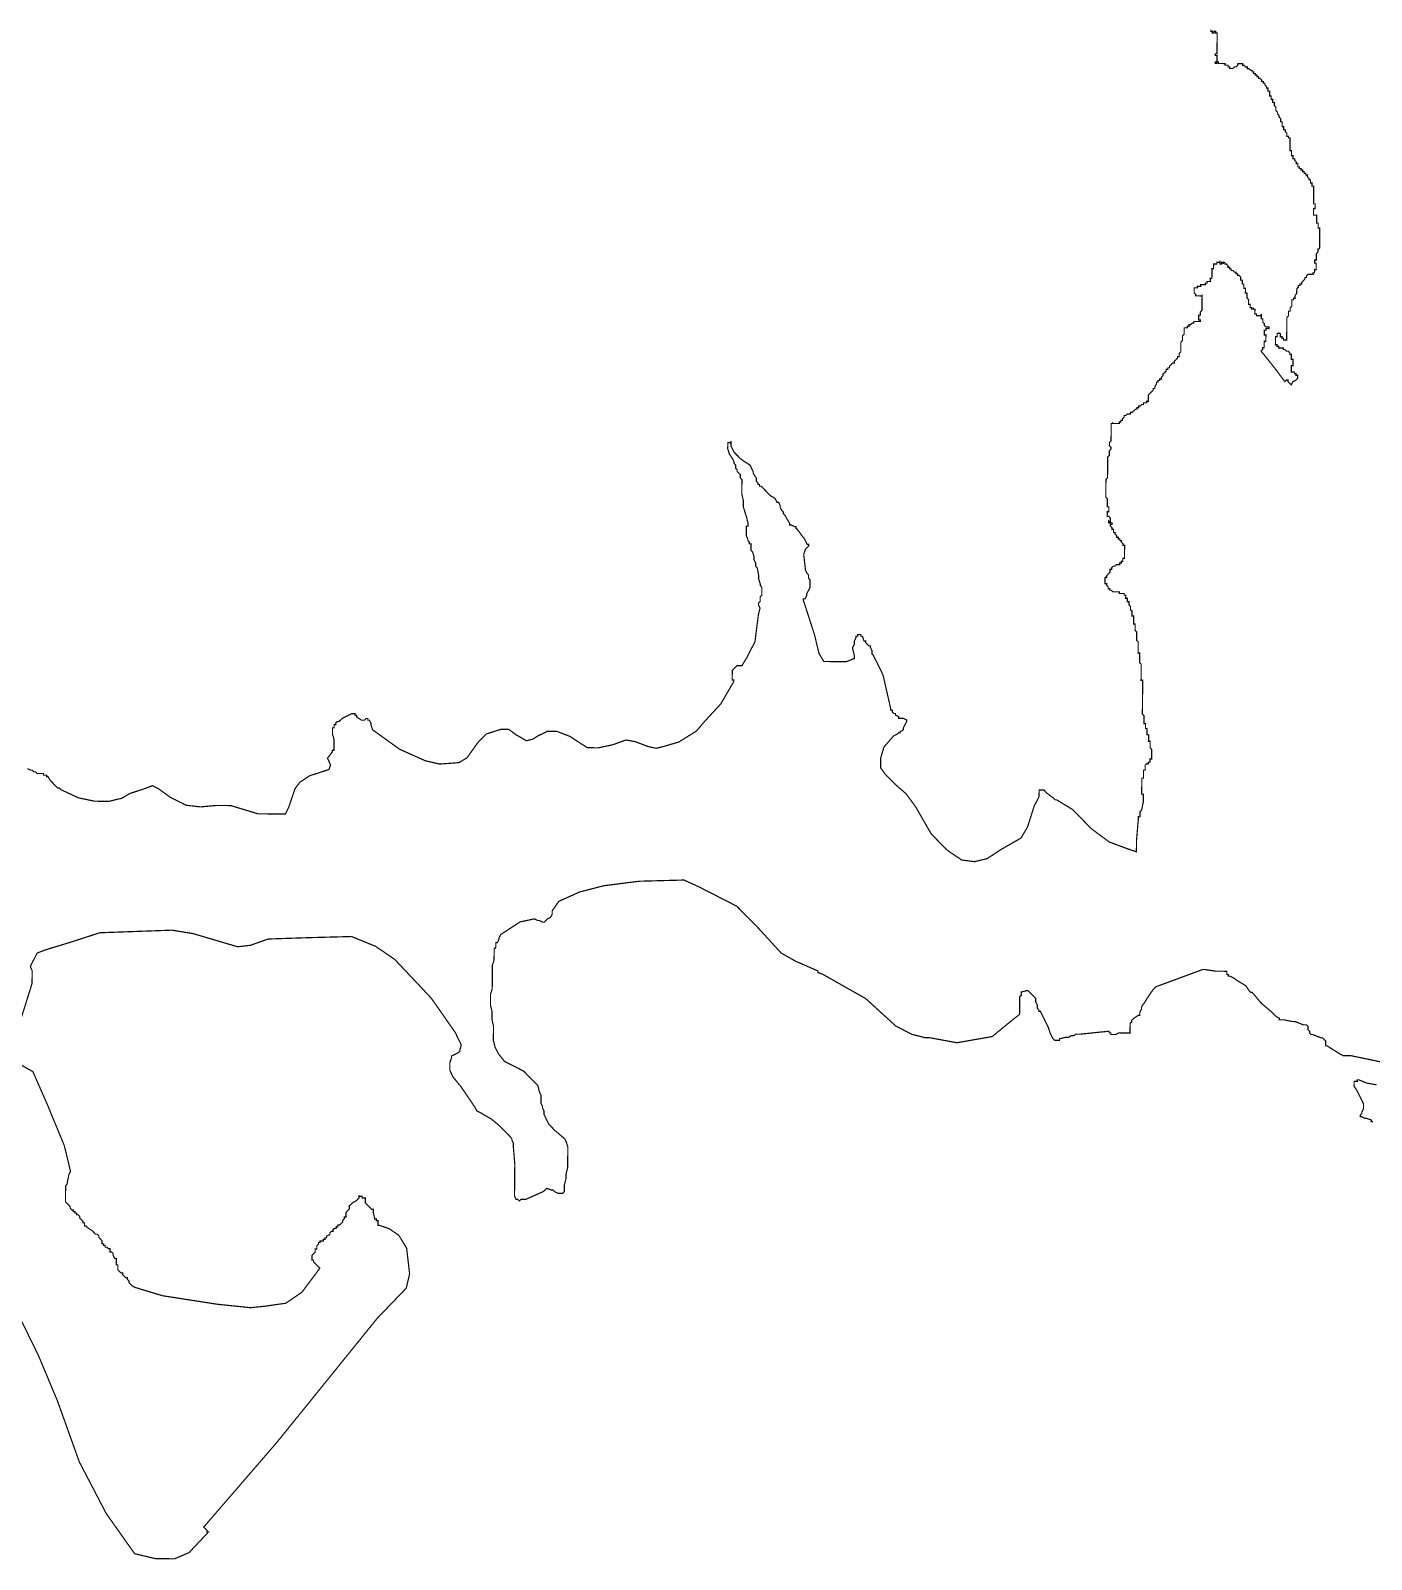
# Model space of a CAD drawing. Header units: metres. Extents: x 257673 to 289848, y 2129691 to 2228029.
# Drawn here: x 280474 to 283811, y 2132397 to 2136202 of the extents above; entities that cross this region are included whole.
import ezdxf

# ---------------------------------------------------------------- set-up
doc = ezdxf.new("R2010")
doc.units = ezdxf.units.M
doc.header["$MEASUREMENT"] = 0
doc.layers.add('HAZARDS LINE', color=1, linetype='Continuous')

msp = doc.modelspace()

# ---------------------------------------------------------------- linework, layer by layer
at = {"layer": 'HAZARDS LINE', "lineweight": 0, "const_width": 2.99}
msp.add_lwpolyline([(283411.3, 2136204.3), (283411.3, 2136200.3), (283415.3, 2136200.2), (283415.3, 2136196.3), (283419.2, 2136196.2), (283419.3, 2136200.2), (283423.3, 2136200.2), (283423.2, 2136196.2), (283427.2, 2136196.1), (283427.2, 2136192.2), (283427.2, 2136188.2), (283427.1, 2136184.2), (283427.1, 2136180.2), (283427.1, 2136176.2), (283427, 2136172.2), (283427, 2136168.2), (283427, 2136164.2), (283426.9, 2136160.2), (283426.9, 2136156.2), (283426.9, 2136152.2), (283426.8, 2136148.3), (283426.8, 2136144.3), (283422.8, 2136144.3), (283422.8, 2136140.3), (283426.7, 2136140.3), (283426.7, 2136136.3), (283426.7, 2136132.3), (283426.6, 2136128.3), (283426.6, 2136124.3), (283422.6, 2136124.3), (283422.6, 2136120.4), (283426.6, 2136120.3), (283426.6, 2136124.3), (283430.6, 2136124.3), (283430.6, 2136120.3), (283434.6, 2136120.3), (283438.5, 2136120.2), (283442.5, 2136120.2), (283446.5, 2136120.1), (283446.5, 2136116.2), (283450.5, 2136116.1), (283454.5, 2136116.1), (283454.4, 2136112.1), (283458.4, 2136112.1), (283458.4, 2136108.1), (283462.4, 2136108), (283466.4, 2136108), (283470.4, 2136112), (283474.4, 2136111.9), (283478.4, 2136115.9), (283478.5, 2136119.9), (283482.4, 2136119.8), (283486.4, 2136119.8), (283490.4, 2136119.8), (283490.4, 2136115.8), (283494.4, 2136115.7), (283498.3, 2136111.7), (283502.3, 2136111.7), (283502.3, 2136107.7), (283506.3, 2136107.7), (283510.2, 2136103.6), (283514.2, 2136103.6), (283514.2, 2136099.6), (283518.2, 2136099.6), (283518.2, 2136095.6), (283522.1, 2136095.6), (283522.1, 2136091.6), (283526.1, 2136091.5), (283526.1, 2136087.5), (283530.1, 2136087.5), (283530, 2136083.5), (283534, 2136083.5), (283538, 2136079.5), (283537.9, 2136075.5), (283541.9, 2136075.4), (283541.9, 2136071.4), (283545.9, 2136071.4), (283545.8, 2136067.4), (283549.8, 2136063.4), (283549.8, 2136059.4), (283553.8, 2136059.4), (283553.7, 2136055.4), (283553.7, 2136051.4), (283557.7, 2136051.3), (283557.6, 2136047.4), (283557.6, 2136043.4), (283557.6, 2136039.4), (283561.6, 2136039.3), (283561.5, 2136035.3), (283561.5, 2136031.4), (283565.5, 2136031.3), (283565.5, 2136027.3), (283565.4, 2136023.3), (283569.4, 2136023.3), (283569.4, 2136019.3), (283569.3, 2136015.3), (283573.3, 2136011.3), (283573.3, 2136007.3), (283573.2, 2136003.3), (283577.2, 2135999.3), (283577.2, 2135995.3), (283581.1, 2135991.3), (283581.1, 2135987.3), (283585, 2135983.3), (283585, 2135979.3), (283585, 2135975.3), (283589, 2135975.2), (283588.9, 2135971.3), (283588.9, 2135967.3), (283588.9, 2135963.3), (283592.8, 2135963.2), (283592.8, 2135959.2), (283592.8, 2135955.3), (283596.8, 2135955.2), (283596.7, 2135951.2), (283600.7, 2135947.2), (283600.7, 2135943.2), (283600.6, 2135939.2), (283604.6, 2135939.2), (283604.6, 2135935.2), (283608.6, 2135935.2), (283608.5, 2135931.2), (283608.5, 2135927.2), (283608.5, 2135923.2), (283608.4, 2135919.2), (283608.4, 2135915.2), (283608.4, 2135911.2), (283608.3, 2135907.2), (283608.3, 2135903.2), (283612.3, 2135903.2), (283612.2, 2135899.2), (283612.2, 2135895.2), (283612.2, 2135891.2), (283616.2, 2135891.2), (283616.1, 2135887.2), (283616.1, 2135883.2), (283620.1, 2135883.2), (283620.1, 2135879.2), (283624, 2135875.2), (283624, 2135871.2), (283628, 2135871.1), (283627.9, 2135867.1), (283627.9, 2135863.2), (283631.9, 2135863.1), (283631.9, 2135859.1), (283635.8, 2135859.1), (283635.8, 2135855.1), (283639.8, 2135855.1), (283639.8, 2135851.1), (283643.8, 2135851), (283643.7, 2135847.1), (283647.7, 2135847), (283647.7, 2135843), (283651.7, 2135843), (283651.6, 2135839), (283655.6, 2135835), (283655.6, 2135831), (283659.5, 2135830.9), (283659.5, 2135827), (283659.5, 2135823), (283663.5, 2135822.9), (283663.4, 2135818.9), (283663.4, 2135815), (283667.4, 2135814.9), (283667.4, 2135810.9), (283667.3, 2135806.9), (283667.3, 2135802.9), (283667.3, 2135799), (283667.2, 2135795), (283667.2, 2135791), (283667.2, 2135787), (283667.1, 2135783), (283667.1, 2135779), (283667.1, 2135775), (283667, 2135771), (283671, 2135771), (283671, 2135767), (283670.9, 2135763), (283670.9, 2135759), (283666.9, 2135759), (283666.9, 2135755.1), (283666.8, 2135751.1), (283666.8, 2135747.1), (283666.8, 2135743.1), (283670.8, 2135743), (283674.8, 2135743), (283674.7, 2135739), (283674.7, 2135735), (283674.7, 2135731), (283674.6, 2135727), (283674.6, 2135723.1), (283678.6, 2135723), (283678.5, 2135719), (283678.5, 2135715), (283678.5, 2135711), (283682.5, 2135711), (283682.4, 2135707), (283682.4, 2135703), (283682.4, 2135699), (283682.3, 2135695.1), (283682.3, 2135691.1), (283682.3, 2135687.1), (283682.2, 2135683.1), (283682.2, 2135679.1), (283682.2, 2135675.1), (283682.1, 2135671.1), (283682.1, 2135667.1), (283682.1, 2135663.1), (283682, 2135659.1), (283678, 2135659.2), (283678, 2135655.2), (283678, 2135651.2), (283673.9, 2135647.2), (283673.9, 2135643.2), (283673.9, 2135639.2), (283673.8, 2135635.3), (283673.8, 2135631.3), (283669.8, 2135631.3), (283669.8, 2135627.3), (283669.7, 2135623.3), (283673.7, 2135623.3), (283673.7, 2135619.3), (283673.7, 2135615.3), (283673.6, 2135611.3), (283673.6, 2135607.3), (283669.6, 2135607.4), (283669.6, 2135603.4), (283669.5, 2135599.4), (283665.5, 2135599.4), (283665.5, 2135595.4), (283661.5, 2135595.4), (283657.5, 2135595.5), (283653.5, 2135595.5), (283649.5, 2135591.6), (283649.5, 2135587.6), (283645.5, 2135587.6), (283645.5, 2135583.6), (283641.4, 2135579.7), (283637.4, 2135575.7), (283637.4, 2135571.7), (283633.4, 2135571.7), (283633.4, 2135567.7), (283629.4, 2135567.8), (283629.3, 2135563.8), (283625.3, 2135559.8), (283625.3, 2135555.8), (283625.2, 2135551.9), (283625.2, 2135547.9), (283621.2, 2135543.9), (283621.1, 2135539.9), (283621.1, 2135535.9), (283617.1, 2135536), (283617.1, 2135532), (283613.1, 2135532), (283613.1, 2135528), (283613, 2135524), (283613, 2135520), (283613, 2135516), (283608.9, 2135512.1), (283608.9, 2135508.1), (283608.9, 2135504.1), (283604.9, 2135504.1), (283604.8, 2135500.1), (283604.8, 2135496.1), (283604.8, 2135492.2), (283600.7, 2135488.2), (283600.7, 2135484.2), (283600.7, 2135480.2), (283600.6, 2135476.2), (283600.6, 2135472.2), (283600.6, 2135468.2), (283600.5, 2135464.3), (283600.5, 2135460.3), (283600.5, 2135456.3), (283600.4, 2135452.3), (283600.4, 2135448.3), (283600.4, 2135444.3), (283600.3, 2135440.3), (283600.3, 2135436.3), (283600.3, 2135432.3), (283596.3, 2135432.4), (283592.3, 2135432.4), (283592.3, 2135436.4), (283588.3, 2135436.4), (283588.4, 2135440.4), (283584.4, 2135440.4), (283584.4, 2135444.4), (283584.4, 2135448.4), (283580.5, 2135448.5), (283580.5, 2135452.5), (283580.5, 2135448.5), (283576.5, 2135448.5), (283576.4, 2135444.5), (283576.4, 2135440.5), (283572.4, 2135440.5), (283572.4, 2135436.6), (283572.3, 2135432.6), (283572.3, 2135428.6), (283572.3, 2135424.6), (283572.2, 2135420.6), (283576.2, 2135420.6), (283576.2, 2135416.6), (283580.2, 2135416.5), (283580.1, 2135412.5), (283584.1, 2135412.5), (283588.1, 2135412.5), (283592.1, 2135412.4), (283592.1, 2135408.4), (283596.1, 2135408.4), (283600, 2135404.4), (283604, 2135404.4), (283608, 2135400.3), (283607.9, 2135396.3), (283611.9, 2135396.3), (283611.9, 2135392.3), (283611.9, 2135388.3), (283611.8, 2135384.3), (283615.8, 2135384.3), (283615.8, 2135380.3), (283615.8, 2135376.3), (283615.7, 2135372.3), (283615.7, 2135368.3), (283611.7, 2135368.4), (283611.7, 2135364.4), (283611.6, 2135360.4), (283611.6, 2135356.4), (283611.6, 2135352.4), (283615.5, 2135352.4), (283619.5, 2135352.3), (283619.5, 2135348.3), (283623.5, 2135348.3), (283623.5, 2135344.3), (283627.4, 2135344.3), (283627.4, 2135340.3), (283627.4, 2135336.3), (283623.4, 2135332.3), (283615.3, 2135328.4), (283611.3, 2135320.5), (283607.3, 2135324.5), (283603.4, 2135328.5), (283603.4, 2135332.5), (283599.4, 2135332.6), (283595.4, 2135328.6), (283571.7, 2135360.7), (283536.2, 2135404.9), (283540.2, 2135408.9), (283540.2, 2135412.9), (283544.2, 2135412.8), (283544.3, 2135416.8), (283544.3, 2135420.8), (283544.3, 2135424.8), (283544.4, 2135428.8), (283548.4, 2135428.8), (283548.4, 2135432.8), (283548.4, 2135436.8), (283548.5, 2135440.8), (283548.5, 2135444.7), (283544.5, 2135444.8), (283544.5, 2135448.8), (283544.6, 2135452.8), (283544.6, 2135456.8), (283548.6, 2135456.7), (283548.6, 2135460.7), (283552.6, 2135460.7), (283556.6, 2135460.6), (283556.6, 2135464.6), (283552.7, 2135464.7), (283548.7, 2135464.7), (283544.7, 2135468.7), (283544.7, 2135472.7), (283540.8, 2135476.7), (283540.8, 2135480.7), (283540.9, 2135484.7), (283536.9, 2135484.8), (283536.9, 2135488.7), (283536.9, 2135492.7), (283537, 2135496.7), (283536.9, 2135492.7), (283532.9, 2135492.8), (283529, 2135492.8), (283525, 2135492.8), (283525, 2135496.8), (283521, 2135496.9), (283521, 2135500.9), (283521.1, 2135504.8), (283521.1, 2135508.8), (283517.1, 2135508.9), (283517.2, 2135512.9), (283517.1, 2135508.9), (283513.1, 2135508.9), (283513.2, 2135512.9), (283509.2, 2135512.9), (283509.2, 2135516.9), (283509.2, 2135520.9), (283505.3, 2135520.9), (283505.3, 2135524.9), (283505.3, 2135528.9), (283505.4, 2135532.9), (283501.4, 2135536.9), (283501.4, 2135540.9), (283501.5, 2135544.9), (283501.5, 2135548.9), (283497.5, 2135549), (283497.6, 2135556.9), (283497.6, 2135560.9), (283493.6, 2135561), (283493.7, 2135565), (283493.7, 2135568.9), (283489.7, 2135573), (283489.8, 2135577), (283489.8, 2135581), (283485.8, 2135581), (283485.8, 2135585), (283485.9, 2135589), (283481.9, 2135593), (283477.9, 2135593), (283478, 2135597), (283474, 2135597.1), (283474, 2135601), (283470, 2135601.1), (283466.1, 2135605.1), (283462.1, 2135605.1), (283462.1, 2135609.1), (283458.1, 2135609.2), (283458.2, 2135613.2), (283454.2, 2135613.2), (283454.2, 2135617.2), (283450.2, 2135621.2), (283446.2, 2135621.2), (283446.3, 2135625.2), (283442.3, 2135625.3), (283442.3, 2135621.3), (283442.3, 2135625.3), (283438.3, 2135625.3), (283438.3, 2135621.3), (283434.3, 2135621.3), (283434.3, 2135625.3), (283434.3, 2135629.3), (283434.3, 2135625.3), (283430.3, 2135625.4), (283426.3, 2135625.4), (283426.3, 2135621.4), (283422.3, 2135621.4), (283418.3, 2135621.5), (283418.3, 2135617.5), (283418.2, 2135613.5), (283418.2, 2135609.5), (283414.2, 2135609.5), (283414.2, 2135605.5), (283414.2, 2135601.6), (283414.1, 2135597.6), (283414.1, 2135593.6), (283414.1, 2135589.6), (283414, 2135585.6), (283410, 2135585.6), (283410, 2135581.6), (283410, 2135577.6), (283406, 2135577.7), (283402, 2135577.7), (283401.9, 2135573.7), (283398, 2135573.8), (283397.9, 2135569.8), (283393.9, 2135569.8), (283389.9, 2135569.8), (283385.9, 2135569.9), (283385.9, 2135565.9), (283381.9, 2135565.9), (283377.9, 2135565.9), (283377.9, 2135562), (283373.9, 2135562), (283369.9, 2135562), (283369.9, 2135558), (283369.9, 2135554), (283369.8, 2135550), (283373.8, 2135546), (283373.7, 2135542), (283377.7, 2135542), (283381.7, 2135542), (283385.7, 2135541.9), (283389.7, 2135541.9), (283389.7, 2135545.9), (283389.7, 2135541.9), (283389.7, 2135537.9), (283389.6, 2135533.9), (283389.6, 2135529.9), (283389.6, 2135525.9), (283389.5, 2135521.9), (283389.5, 2135517.9), (283389.5, 2135514), (283389.4, 2135510), (283389.4, 2135506), (283385.4, 2135502), (283385.3, 2135498), (283385.3, 2135494), (283381.3, 2135494.1), (283381.3, 2135490.1), (283381.2, 2135486.1), (283381.2, 2135482.1), (283385.2, 2135482.1), (283385.2, 2135478.1), (283381.2, 2135478.1), (283377.2, 2135478.1), (283373.2, 2135478.2), (283369.2, 2135478.2), (283369.2, 2135474.2), (283365.2, 2135474.3), (283361.2, 2135470.3), (283357.2, 2135470.3), (283357.1, 2135466.3), (283353.1, 2135466.4), (283353.1, 2135462.4), (283349.1, 2135462.4), (283345.1, 2135462.4), (283345.1, 2135458.5), (283345.1, 2135454.5), (283345, 2135450.5), (283345, 2135446.5), (283341, 2135442.5), (283340.9, 2135438.5), (283340.9, 2135434.5), (283340.9, 2135430.6), (283336.8, 2135426.6), (283336.8, 2135422.6), (283336.8, 2135418.6), (283336.7, 2135414.6), (283336.7, 2135410.6), (283336.7, 2135406.6), (283336.6, 2135402.7), (283332.6, 2135398.7), (283332.6, 2135394.7), (283332.5, 2135390.7), (283328.5, 2135390.7), (283328.5, 2135386.8), (283324.5, 2135382.8), (283320.5, 2135378.8), (283320.4, 2135374.9), (283316.4, 2135374.9), (283312.4, 2135370.9), (283308.4, 2135367), (283308.4, 2135363), (283304.4, 2135363), (283304.3, 2135359), (283300.3, 2135359.1), (283300.3, 2135355.1), (283296.3, 2135351.1), (283292.3, 2135347.2), (283292.2, 2135343.2), (283288.2, 2135339.2), (283288.2, 2135335.2), (283284.2, 2135335.2), (283284.1, 2135331.3), (283280.1, 2135331.3), (283280.1, 2135327.3), (283276.1, 2135327.3), (283276.1, 2135323.3), (283272, 2135315.4), (283272, 2135311.4), (283268, 2135311.4), (283268, 2135307.4), (283263.9, 2135303.5), (283255.9, 2135295.6), (283255.9, 2135291.6), (283255.8, 2135287.6), (283255.8, 2135283.6), (283255.8, 2135279.6), (283251.8, 2135279.6), (283251.7, 2135275.7), (283247.7, 2135275.7), (283243.8, 2135275.7), (283243.7, 2135271.7), (283239.7, 2135271.8), (283235.7, 2135267.8), (283231.7, 2135267.8), (283231.7, 2135263.9), (283227.7, 2135263.9), (283227.7, 2135259.9), (283223.7, 2135259.9), (283219.6, 2135256), (283215.6, 2135252), (283211.6, 2135252.1), (283211.6, 2135248.1), (283207.6, 2135248.1), (283203.6, 2135248.1), (283199.6, 2135244.2), (283195.6, 2135244.2), (283195.6, 2135240.2), (283191.5, 2135236.3), (283191.5, 2135232.3), (283187.5, 2135232.3), (283187.5, 2135228.3), (283183.5, 2135228.3), (283183.5, 2135224.4), (283179.5, 2135224.4), (283175.5, 2135224.4), (283171.5, 2135224.5), (283167.5, 2135224.5), (283167.5, 2135228.5), (283167.5, 2135224.5), (283163.5, 2135224.5), (283163.5, 2135220.5), (283163.4, 2135216.5), (283163.4, 2135212.6), (283163.4, 2135208.6), (283163.3, 2135204.6), (283163.3, 2135200.6), (283163.3, 2135196.6), (283163.2, 2135192.6), (283163.2, 2135188.6), (283163.2, 2135184.6), (283163.1, 2135180.6), (283159.1, 2135176.7), (283159.1, 2135172.7), (283159, 2135168.7), (283163, 2135164.7), (283163, 2135160.7), (283158.9, 2135156.7), (283158.9, 2135152.7), (283158.9, 2135148.7), (283158.8, 2135144.7), (283154.8, 2135140.8), (283154.8, 2135136.8), (283154.7, 2135132.8), (283154.7, 2135128.8), (283154.7, 2135124.8), (283154.6, 2135120.8), (283154.6, 2135116.8), (283154.6, 2135112.8), (283154.5, 2135108.9), (283154.5, 2135104.9), (283154.5, 2135100.9), (283154.4, 2135096.9), (283154.4, 2135092.9), (283154.4, 2135088.9), (283150.3, 2135084.9), (283150.3, 2135081), (283150.3, 2135077), (283150.2, 2135073), (283150.2, 2135069), (283150.2, 2135065), (283150.1, 2135061), (283150.1, 2135057), (283150.1, 2135053), (283150, 2135049), (283150, 2135045), (283150, 2135041), (283153.9, 2135037), (283153.9, 2135033), (283153.9, 2135029), (283153.8, 2135025), (283153.7, 2135017.1), (283157.7, 2135017), (283157.7, 2135013), (283157.7, 2135009), (283157.6, 2135005.1), (283153.6, 2135005.1), (283153.6, 2135001.1), (283153.6, 2134997.1), (283153.5, 2134993.1), (283157.5, 2134993.1), (283161.5, 2134989.1), (283161.5, 2134985.1), (283161.4, 2134981.1), (283161.4, 2134977.1), (283165.4, 2134977), (283165.3, 2134973.1), (283161.4, 2134973.1), (283161.4, 2134977.1), (283157.4, 2134981.1), (283157.4, 2134977.1), (283161.4, 2134977.1), (283161.4, 2134973.1), (283161.3, 2134969.1), (283165.3, 2134965.1), (283165.2, 2134961.1), (283169.2, 2134961.1), (283169.2, 2134957.1), (283169.2, 2134953.1), (283173.2, 2134953), (283173.1, 2134949), (283177.1, 2134945), (283177, 2134941), (283181, 2134941), (283181, 2134937), (283185, 2134937), (283185, 2134933), (283188.9, 2134932.9), (283188.9, 2134929), (283192.9, 2134924.9), (283192.8, 2134920.9), (283196.8, 2134920.9), (283196.8, 2134916.9), (283196.8, 2134912.9), (283196.7, 2134908.9), (283196.7, 2134904.9), (283196.7, 2134900.9), (283196.6, 2134897), (283196.6, 2134893), (283196.5, 2134889), (283192.6, 2134889), (283192.5, 2134885), (283192.5, 2134881), (283188.5, 2134881.1), (283188.5, 2134877.1), (283184.5, 2134877.1), (283184.4, 2134873.1), (283180.5, 2134873.1), (283176.5, 2134873.2), (283172.4, 2134869.2), (283168.4, 2134869.3), (283164.4, 2134865.3), (283164.4, 2134861.3), (283160.4, 2134861.3), (283160.4, 2134857.4), (283160.3, 2134853.4), (283156.3, 2134849.4), (283152.3, 2134845.4), (283152.2, 2134841.5), (283148.3, 2134841.5), (283148.2, 2134837.5), (283148.2, 2134833.5), (283148.2, 2134829.5), (283148.1, 2134825.5), (283152.1, 2134825.5), (283152.1, 2134821.5), (283156, 2134817.5), (283156, 2134813.5), (283160, 2134813.5), (283160, 2134809.5), (283163.9, 2134809.4), (283167.9, 2134805.4), (283171.9, 2134805.4), (283175.9, 2134805.3), (283179.9, 2134805.3), (283183.9, 2134805.3), (283183.8, 2134801.3), (283187.8, 2134801.2), (283191.8, 2134801.2), (283195.8, 2134801.2), (283195.8, 2134797.2), (283199.8, 2134797.1), (283199.7, 2134793.2), (283199.7, 2134789.2), (283203.7, 2134789.1), (283203.6, 2134785.1), (283203.6, 2134781.1), (283207.6, 2134781.1), (283207.6, 2134777.1), (283207.5, 2134773.1), (283211.5, 2134769.1), (283211.5, 2134765.1), (283211.4, 2134761.1), (283215.4, 2134757.1), (283215.3, 2134753.1), (283215.3, 2134749.1), (283215.3, 2134745.1), (283219.3, 2134745.1), (283219.2, 2134741.1), (283219.2, 2134737.1), (283219.2, 2134733.1), (283219.1, 2134725.1), (283223.1, 2134725.1), (283223, 2134721.1), (283223, 2134717.1), (283223, 2134713.1), (283222.9, 2134709.1), (283226.9, 2134705.1), (283226.9, 2134701.1), (283226.8, 2134697.1), (283226.8, 2134693.1), (283226.8, 2134689.1), (283226.7, 2134685.2), (283230.7, 2134681.1), (283230.6, 2134673.2), (283230.6, 2134669.2), (283230.5, 2134665.2), (283230.5, 2134661.2), (283230.5, 2134657.2), (283230.4, 2134653.2), (283234.4, 2134653.2), (283234.4, 2134649.2), (283234.4, 2134645.2), (283234.3, 2134641.2), (283234.3, 2134637.2), (283234.3, 2134633.2), (283234.2, 2134629.2), (283238.2, 2134625.2), (283238.2, 2134621.2), (283238.1, 2134617.2), (283238.1, 2134613.2), (283238.1, 2134609.2), (283238, 2134605.2), (283238, 2134601.2), (283237.9, 2134597.3), (283237.9, 2134593.3), (283237.9, 2134589.3), (283237.8, 2134585.3), (283241.8, 2134585.2), (283241.8, 2134581.3), (283241.8, 2134577.3), (283241.7, 2134573.3), (283241.7, 2134569.3), (283241.7, 2134565.3), (283241.6, 2134561.3), (283241.6, 2134557.3), (283241.6, 2134553.3), (283241.5, 2134549.3), (283241.5, 2134545.3), (283241.5, 2134541.3), (283241.4, 2134537.4), (283241.4, 2134533.4), (283241.4, 2134529.4), (283241.3, 2134525.4), (283241.3, 2134521.4), (283241.3, 2134517.4), (283241.2, 2134513.4), (283241.2, 2134509.4), (283241.2, 2134505.4), (283241.1, 2134501.4), (283245.1, 2134497.4), (283245, 2134493.4), (283245, 2134489.4), (283245, 2134485.4), (283244.9, 2134481.4), (283244.9, 2134477.5), (283248.9, 2134477.4), (283248.9, 2134473.4), (283248.8, 2134469.4), (283248.8, 2134465.4), (283252.8, 2134465.4), (283252.7, 2134461.4), (283252.7, 2134457.4), (283252.6, 2134449.4), (283256.6, 2134449.4), (283256.6, 2134445.4), (283256.6, 2134441.4), (283256.5, 2134437.4), (283256.5, 2134433.5), (283260.5, 2134433.4), (283260.5, 2134429.4), (283260.4, 2134425.4), (283260.4, 2134421.4), (283260.4, 2134417.5), (283264.3, 2134413.4), (283264.3, 2134409.4), (283264.2, 2134405.4), (283264.2, 2134401.5), (283264.2, 2134397.5), (283264.1, 2134393.5), (283264.1, 2134389.5), (283260.1, 2134389.5), (283260.1, 2134385.5), (283260, 2134381.5), (283256.1, 2134381.6), (283256, 2134377.6), (283252, 2134377.6), (283248, 2134373.7), (283248, 2134369.7), (283247.9, 2134365.7), (283247.9, 2134361.7), (283243.9, 2134361.7), (283243.9, 2134357.7), (283243.8, 2134353.7), (283243.8, 2134349.7), (283243.8, 2134345.8), (283243.7, 2134341.8), (283239.8, 2134341.8), (283239.7, 2134337.8), (283239.7, 2134333.8), (283239.7, 2134329.8), (283239.6, 2134325.8), (283239.6, 2134321.8), (283239.5, 2134317.8), (283239.5, 2134313.9), (283239.5, 2134309.9), (283239.4, 2134305.9), (283239.4, 2134301.9), (283243.4, 2134301.9), (283243.4, 2134297.9), (283243.3, 2134289.9), (283243.3, 2134285.9), (283243.2, 2134281.9), (283239.1, 2134262), (283235, 2134258), (283235, 2134250), (283234.9, 2134246), (283231, 2134246.1), (283230.9, 2134242.1), (283230.9, 2134238.1), (283226.4, 2134186.2), (283226.2, 2134158.3), (283202.3, 2134166.5), (283158.6, 2134182.8), (283115, 2134215.1), (283067.5, 2134263.4), (283027.8, 2134287.7), (283023.8, 2134287.8), (283019.8, 2134291.8), (283004, 2134303.9), (283000, 2134307.9), (282996.1, 2134312), (282992.1, 2134312), (282988.1, 2134312), (282984.1, 2134312.1), (282984.1, 2134308.1), (282984, 2134304.1), (282984, 2134296.1), (282971.8, 2134272.2), (282955.4, 2134220.5), (282939.2, 2134192.7), (282891.1, 2134165.2), (282854.9, 2134141.5), (282822.9, 2134133.8), (282791.1, 2134138.1), (282755.3, 2134162.3), (282715.8, 2134202.6), (282676.5, 2134270.8), (282652.8, 2134302.9), (282625.1, 2134327.1), (282601.3, 2134351.3), (282589.5, 2134367.3), (282589.7, 2134391.3), (282597.9, 2134419.1), (282622.1, 2134446.9), (282630.1, 2134450.8), (282634.1, 2134454.7), (282638.1, 2134454.7), (282638.2, 2134458.7), (282642.2, 2134458.7), (282646.2, 2134462.6), (282646.2, 2134466.6), (282650.3, 2134474.6), (282654.3, 2134482.5), (282654.4, 2134486.5), (282646.4, 2134490.6), (282638.4, 2134490.6), (282634.4, 2134490.7), (282634.5, 2134494.7), (282626.5, 2134498.7), (282626.6, 2134502.7), (282622.6, 2134502.7), (282618.6, 2134506.8), (282618.7, 2134510.8), (282614.7, 2134510.8), (282614.7, 2134514.8), (282595.5, 2134598.8), (282583.7, 2134622.8), (282579.8, 2134630.8), (282571.9, 2134646.9), (282568, 2134650.9), (282568, 2134654.9), (282568, 2134658.9), (282564.1, 2134666.9), (282564.2, 2134670.9), (282560.2, 2134670.9), (282552.3, 2134679), (282552.3, 2134682.9), (282548.3, 2134683), (282544.4, 2134695), (282540.4, 2134695), (282540.5, 2134699), (282536.5, 2134699.1), (282532.5, 2134699.1), (282532.4, 2134695.1), (282528.4, 2134695.1), (282528.4, 2134691.1), (282524.4, 2134683.2), (282524.3, 2134679.2), (282524.3, 2134675.2), (282520.2, 2134667.3), (282520.2, 2134663.3), (282524, 2134647.3), (282524, 2134639.3), (282504, 2134631.5), (282476, 2134631.7), (282448.1, 2134632), (282436.3, 2134652), (282424.7, 2134700), (282397.5, 2134784.1), (282397.5, 2134788), (282401.5, 2134788), (282405.6, 2134796), (282405.6, 2134800), (282413.8, 2134815.8), (282413.8, 2134819.8), (282413.8, 2134823.8), (282413.9, 2134827.8), (282413.9, 2134831.8), (282413.9, 2134835.8), (282410, 2134839.8), (282410, 2134847.8), (282406.1, 2134851.8), (282402.2, 2134859.9), (282402.2, 2134863.8), (282398.5, 2134895.8), (282398.5, 2134899.8), (282402.6, 2134911.7), (282406.6, 2134915.7), (282410.6, 2134919.6), (282410.7, 2134923.6), (282406.7, 2134923.7), (282398.8, 2134939.7), (282394.9, 2134943.7), (282383.1, 2134959.8), (282379.1, 2134963.8), (282379.1, 2134967.8), (282375.1, 2134967.8), (282367.2, 2134971.9), (282363.2, 2134971.9), (282363.2, 2134975.9), (282351.4, 2134996), (282347.5, 2135000), (282347.5, 2135004), (282343.6, 2135008), (282339.6, 2135016), (282339.7, 2135020), (282335.8, 2135028.1), (282331.8, 2135028.1), (282327.8, 2135036.1), (282323.9, 2135040.1), (282315.9, 2135044.2), (282292.2, 2135068.3), (282288.2, 2135068.4), (282288.2, 2135072.4), (282284.3, 2135072.4), (282284.3, 2135076.4), (282280.3, 2135080.4), (282280.4, 2135084.4), (282280.4, 2135088.4), (282272.5, 2135100.4), (282272.6, 2135104.4), (282264.7, 2135120.5), (282240.9, 2135136.6), (282237, 2135140.7), (282225.1, 2135152.7), (282217.2, 2135168.8), (282217.3, 2135172.8), (282217.3, 2135176.7), (282217.3, 2135180.7), (282217.3, 2135176.7), (282213.3, 2135176.8), (282209.3, 2135176.8), (282209.3, 2135172.8), (282209.3, 2135168.8), (282209.2, 2135164.8), (282209.2, 2135160.9), (282213.1, 2135148.8), (282221, 2135136.8), (282224.9, 2135128.8), (282224.8, 2135124.8), (282228.8, 2135120.8), (282228.7, 2135112.8), (282232.7, 2135108.8), (282232.7, 2135104.8), (282236.6, 2135100.7), (282240.6, 2135096.7), (282240.5, 2135092.7), (282240.5, 2135088.7), (282244.5, 2135084.7), (282244.4, 2135076.7), (282244.4, 2135072.7), (282244.3, 2135068.8), (282244.2, 2135060.8), (282244.2, 2135056.8), (282244.1, 2135048.8), (282248, 2135032.8), (282247.9, 2135020.8), (282247.9, 2135016.8), (282255.6, 2134992.8), (282259.5, 2134976.8), (282259.5, 2134972.8), (282259.4, 2134968.8), (282255.4, 2134968.9), (282255.4, 2134964.9), (282255.3, 2134952.9), (282255.3, 2134948.9), (282255.2, 2134944.9), (282259.2, 2134936.9), (282259.1, 2134932.9), (282263.1, 2134928.9), (282263, 2134924.9), (282267, 2134924.9), (282267, 2134916.9), (282266.9, 2134908.9), (282270.8, 2134904.9), (282274.7, 2134892.9), (282274.7, 2134884.9), (282278.6, 2134876.9), (282278.5, 2134868.9), (282282.5, 2134864.9), (282286.3, 2134844.9), (282286.2, 2134836.9), (282290.1, 2134824.9), (282290.1, 2134820.9), (282294, 2134816.9), (282294, 2134812.9), (282294, 2134808.9), (282293.9, 2134800.9), (282293.9, 2134796.9), (282289.8, 2134793), (282289.8, 2134789), (282289.7, 2134781), (282285.7, 2134777), (282285.7, 2134773), (282289.6, 2134765), (282285.5, 2134749.1), (282276.9, 2134681.3), (282256.6, 2134641.6), (282244.5, 2134621.7), (282240.5, 2134621.8), (282236.5, 2134621.8), (282232.5, 2134621.8), (282228.5, 2134617.9), (282224.5, 2134613.9), (282220.4, 2134610), (282220.4, 2134606), (282220.4, 2134602), (282220.3, 2134598), (282220.3, 2134594), (282220.3, 2134590), (282220.2, 2134586), (282224.2, 2134586), (282224.2, 2134582), (282191.8, 2134526.4), (282151.5, 2134482.8), (282131.3, 2134459), (282087.2, 2134431.5), (282047.2, 2134419.9), (282031.2, 2134416), (282011.3, 2134420.2), (281979.5, 2134432.4), (281955.6, 2134436.6), (281923.5, 2134424.9), (281887.6, 2134417.2), (281863.6, 2134417.4), (281859.6, 2134417.5), (281816, 2134445.8), (281784.2, 2134458), (281760.2, 2134458.2), (281736.2, 2134446.5), (281724.1, 2134438.6), (281708.1, 2134434.7), (281680.3, 2134450.9), (281664.5, 2134463), (281644.5, 2134463.2), (281608.5, 2134451.6), (281588.4, 2134431.8), (281560.1, 2134392.1), (281540.1, 2134380.3), (281492.1, 2134376.7), (281456.3, 2134385), (281392.7, 2134413.5), (281325.3, 2134462), (281321.4, 2134474), (281321.4, 2134478), (281317.5, 2134486), (281313.5, 2134486), (281313.5, 2134490), (281309.5, 2134490), (281305.5, 2134486.1), (281301.5, 2134486.1), (281297.5, 2134486.1), (281285.6, 2134494.2), (281285.7, 2134498.2), (281281.7, 2134498.3), (281281.7, 2134502.2), (281277.7, 2134502.3), (281273.7, 2134502.3), (281257.7, 2134494.5), (281249.7, 2134490.5), (281245.7, 2134486.6), (281241.6, 2134482.6), (281237.6, 2134482.7), (281233.6, 2134478.7), (281233.6, 2134474.7), (281229.6, 2134474.8), (281229.6, 2134470.8), (281229.5, 2134466.8), (281225.5, 2134466.8), (281225.5, 2134462.8), (281225.5, 2134458.8), (281225.4, 2134450.8), (281229.3, 2134438.8), (281229.2, 2134430.9), (281229.2, 2134426.9), (281229.1, 2134418.9), (281229.1, 2134414.9), (281229, 2134410.9), (281225.1, 2134410.9), (281225, 2134406.9), (281212.9, 2134391.1), (281220.8, 2134375), (281216.7, 2134363.1), (281192.7, 2134355.3), (281168.6, 2134347.6), (281144.6, 2134331.8), (281132.5, 2134315.9), (281116.1, 2134268.2), (281108, 2134252.3), (281088, 2134252.5), (281040.1, 2134252.9), (280972.5, 2134273.4), (280936.6, 2134273.7), (280896.6, 2134270.1), (280860.7, 2134274.4), (280821, 2134294.6), (280793.2, 2134314.8), (280777.3, 2134323), (280757.3, 2134315.2), (280721.3, 2134303.5), (280701.3, 2134291.7), (280669.3, 2134284), (280633.3, 2134284.3), (280593.5, 2134292.6), (280549.8, 2134312.9), (280545.8, 2134317), (280541.8, 2134317), (280537.9, 2134321), (280533.9, 2134325), (280530, 2134329.1), (280522.1, 2134337.1), (280518.1, 2134345.1), (280514.2, 2134345.2), (280514.2, 2134349.2), (280510.2, 2134349.2), (280506.2, 2134349.2), (280506.2, 2134353.2), (280502.2, 2134353.3), (280498.3, 2134353.3), (280490.3, 2134353.4), (280486.3, 2134357.4), (280482.3, 2134357.4), (280478.4, 2134361.4), (280474.4, 2134361.5), (280466.4, 2134365.5)], dxfattribs=at)
at = {"layer": 'HAZARDS LINE', "lineweight": 0}
for points in [[(283840.3, 2133634.2, 2.99, 2.99, 0), (283760.6, 2133650.8, 2.99, 2.99, 0), (283740.7, 2133651, 2.99, 2.99, 0), (283732.7, 2133655.1, 2.99, 2.99, 0), (283701, 2133675.3, 2.99, 2.99, 0), (283697, 2133675.3, 2.99, 2.99, 0), (283697, 2133679.3, 2.99, 2.99, 0), (283697, 2133683.3, 2.99, 2.99, 0), (283697.1, 2133687.3, 2.99, 2.99, 0), (283693.1, 2133691.3, 2.99, 2.99, 0), (283689.2, 2133695.3, 2.99, 2.99, 0), (283685.2, 2133695.4, 2.99, 2.99, 0), (283665.3, 2133703.5, 2.99, 2.99, 0), (283661.3, 2133703.6, 2.99, 2.99, 0), (283657.3, 2133707.6, 2.99, 2.99, 0), (283657.4, 2133711.6, 2.99, 2.99, 0), (283653.4, 2133715.6, 2.99, 2.99, 0), (283653.4, 2133719.6, 2.99, 2.99, 0), (283653.5, 2133723.6, 2.99, 2.99, 0), (283649.5, 2133727.6, 2.99, 2.99, 0), (283645.5, 2133727.7, 2.99, 2.99, 0), (283641.5, 2133727.7, 2.99, 2.99, 0), (283621.7, 2133735.8, 2.99, 2.99, 0), (283613.7, 2133735.9, 2.99, 2.99, 0), (283593.8, 2133740.1, 2.99, 2.99, 0), (283585.8, 2133740.1, 2.99, 2.99, 0), (283581.8, 2133740.2, 2.99, 2.99, 0), (283581.8, 2133744.2, 2.99, 2.99, 0), (283573.9, 2133748.2, 2.99, 2.99, 0), (283566, 2133756.3, 2.99, 2.99, 0), (283562, 2133760.3, 2.99, 2.99, 0), (283538.2, 2133780.5, 2.99, 2.99, 0), (283534.3, 2133784.5, 2.99, 2.99, 0), (283514.5, 2133808.6, 2.99, 2.99, 0), (283510.5, 2133808.6, 2.99, 2.99, 0), (283506.6, 2133812.7, 2.99, 2.99, 0), (283498.7, 2133824.7, 2.99, 2.99, 0), (283478.9, 2133836.8, 2.99, 2.99, 0), (283467, 2133844.9, 2.99, 2.99, 0), (283459, 2133849, 2.99, 2.99, 0), (283455, 2133849, 2.99, 2.99, 0), (283455.1, 2133853, 2.99, 2.99, 0), (283451.1, 2133853, 2.99, 2.99, 0), (283451.1, 2133857, 2.99, 2.99, 0), (283451.1, 2133861, 2.99, 2.99, 0), (283447.1, 2133861.1, 2.99, 2.99, 0), (283431.2, 2133861.2, 2.99, 2.99, 0), (283423.2, 2133861.3, 2.99, 2.99, 0), (283395.3, 2133865.5, 2.99, 2.99, 0), (283391.3, 2133865.5, 2.99, 2.99, 0), (283275.2, 2133822.6, 2.99, 2.99, 0), (283271.2, 2133818.7, 2.99, 2.99, 0), (283267.2, 2133814.7, 2.99, 2.99, 0), (283259.1, 2133802.8, 2.99, 2.99, 0), (283251, 2133790.9, 2.99, 2.99, 0), (283246.9, 2133782.9, 2.99, 2.99, 0), (283242.9, 2133779, 2.99, 2.99, 0), (283238.9, 2133771, 2.99, 2.99, 0), (283238.8, 2133767.1, 2.99, 2.99, 0), (283234.8, 2133759.1, 2.99, 2.99, 0), (283234.7, 2133755.1, 2.99, 2.99, 0), (283234.7, 2133751.1, 2.99, 2.99, 0), (283230.7, 2133751.2, 2.99, 2.99, 0), (283218.7, 2133743.3, 2.99, 2.99, 0), (283214.6, 2133739.3, 2.99, 2.99, 0), (283214.6, 2133735.3, 2.99, 2.99, 0), (283210.6, 2133731.4, 2.99, 2.99, 0), (283210.5, 2133723.4, 2.99, 2.99, 0), (283210.5, 2133719.4, 2.99, 2.99, 0), (283210.4, 2133715.4, 2.99, 2.99, 0), (283210.4, 2133711.4, 2.99, 2.99, 0), (283210.4, 2133707.4, 2.99, 2.99, 0), (283206.4, 2133707.5, 2.99, 2.99, 0), (283186.4, 2133707.6, 2.99, 2.99, 0), (283182.4, 2133707.7, 2.99, 2.99, 0), (283174.4, 2133703.7, 2.99, 2.99, 0), (283170.4, 2133703.8, 2.99, 2.99, 0), (283166.4, 2133703.8, 2.99, 2.99, 0), (283162.5, 2133703.8, 2.99, 2.99, 0), (283162.5, 2133707.8, 2.99, 2.99, 0), (283158.5, 2133707.9, 2.99, 2.99, 0), (283158.5, 2133711.9, 2.99, 2.99, 0), (283086.6, 2133704.5, 2.99, 2.99, 0), (283082.7, 2133704.5, 2.99, 2.99, 0), (283074.7, 2133704.6, 2.99, 2.99, 0), (283070.6, 2133700.6, 2.99, 2.99, 0), (283066.7, 2133700.7, 2.99, 2.99, 0), (283062.7, 2133700.7, 2.99, 2.99, 0), (283058.6, 2133696.8, 2.99, 2.99, 0), (283054.7, 2133696.8, 2.99, 2.99, 0), (283050.7, 2133696.8, 2.99, 2.99, 0), (283034.7, 2133693, 2.99, 2.99, 0), (283034.6, 2133689, 2.99, 2.99, 0), (283030.6, 2133689, 2.99, 2.99, 0), (283026.6, 2133689, 2.99, 2.99, 0), (283022.7, 2133689.1, 2.99, 2.99, 0), (283018.7, 2133693.1, 2.99, 2.99, 0), (283010.9, 2133709.1, 2.99, 2.99, 0), (283007, 2133721.1, 2.99, 2.99, 0), (282999.1, 2133737.2, 2.99, 2.99, 0), (282987.4, 2133761.2, 2.99, 2.99, 0), (282983.4, 2133761.3, 2.99, 2.99, 0), (282983.4, 2133765.2, 2.99, 2.99, 0), (282979.4, 2133769.3, 2.99, 2.99, 0), (282979.5, 2133773.3, 2.99, 2.99, 0), (282979.5, 2133777.3, 2.99, 2.99, 0), (282975.6, 2133785.3, 2.99, 2.99, 0), (282975.6, 2133789.3, 2.99, 2.99, 0), (282975.7, 2133793.3, 2.99, 2.99, 0), (282955.9, 2133813.4, 2.99, 2.99, 0), (282939.9, 2133809.5, 2.99, 2.99, 0), (282939.9, 2133805.5, 2.99, 2.99, 0), (282939.8, 2133801.5, 2.99, 2.99, 0), (282935.8, 2133797.6, 2.99, 2.99, 0), (282935.8, 2133793.6, 2.99, 2.99, 0), (282935.7, 2133789.6, 2.99, 2.99, 0), (282935.7, 2133785.6, 2.99, 2.99, 0), (282935.7, 2133781.6, 2.99, 2.99, 0), (282935.6, 2133777.6, 2.99, 2.99, 0), (282935.6, 2133773.6, 2.99, 2.99, 0), (282935.6, 2133769.7, 2.99, 2.99, 0), (282935.5, 2133765.7, 2.99, 2.99, 0), (282935.5, 2133761.7, 2.99, 2.99, 0), (282935.5, 2133757.7, 2.99, 2.99, 0), (282935.4, 2133753.7, 2.99, 2.99, 0), (282915.3, 2133737.9, 2.99, 2.99, 0), (282867.1, 2133698.4, 2.99, 2.99, 0), (282779.2, 2133683.2, 2.99, 2.99, 0), (282711.4, 2133695.7, 2.99, 2.99, 0), (282699.5, 2133695.8, 2.99, 2.99, 0), (282683.5, 2133700, 2.99, 2.99, 0), (282667.6, 2133704.1, 2.99, 2.99, 0), (282627.9, 2133724.4, 2.99, 2.99, 0), (282552.6, 2133792.9, 2.99, 2.99, 0), (282445.4, 2133853.7, 2.99, 2.99, 0), (282433.5, 2133857.8, 2.99, 2.99, 0), (282433.5, 2133861.8, 2.99, 2.99, 0), (282377.9, 2133886.2, 2.99, 2.99, 0), (282342.1, 2133906.4, 2.99, 2.99, 0), (282286.8, 2133966.8, 2.99, 2.99, 0), (282231.4, 2134023.1, 2.99, 2.99, 0), (282136, 2134071.9, 2.99, 2.99, 0), (282100.2, 2134088.1, 2.99, 2.99, 0), (281988.5, 2134085.1, 2.99, 2.99, 0), (281900.6, 2134073.9, 2.99, 2.99, 0), (281840.6, 2134058.4, 2.99, 2.99, 0), (281788.5, 2134034.9, 2.99, 2.99, 0), (281772.3, 2134011.1, 2.99, 2.99, 0), (281772.3, 2134003.1, 2.99, 2.99, 0), (281768.2, 2133995.2, 2.99, 2.99, 0), (281760.2, 2133991.3, 2.99, 2.99, 0), (281756.2, 2133987.3, 2.99, 2.99, 0), (281752.2, 2133983.3, 2.99, 2.99, 0), (281748.2, 2133983.4, 2.99, 2.99, 0), (281740.2, 2133987.4, 2.99, 2.99, 0), (281736.2, 2133987.5, 2.99, 2.99, 0), (281728.3, 2133991.5, 2.99, 2.99, 0), (281692.3, 2133983.9, 2.99, 2.99, 0), (281644.1, 2133952.3, 2.99, 2.99, 0), (281640.1, 2133944.4, 2.99, 2.99, 0), (281640, 2133940.4, 2.99, 2.99, 0), (281636, 2133932.4, 2.99, 2.99, 0), (281632, 2133932.5, 2.99, 2.99, 0), (281632, 2133928.5, 2.99, 2.99, 0), (281631.9, 2133924.5, 2.99, 2.99, 0), (281631.9, 2133920.5, 2.99, 2.99, 0), (281627.9, 2133916.5, 2.99, 2.99, 0), (281627.8, 2133908.6, 2.99, 2.99, 0), (281627.6, 2133888.6, 2.99, 2.99, 0), (281623.5, 2133876.7, 2.99, 2.99, 0), (281623, 2133816.8, 2.99, 2.99, 0), (281618.9, 2133804.9, 2.99, 2.99, 0), (281618.7, 2133776.9, 2.99, 2.99, 0), (281622.5, 2133760.9, 2.99, 2.99, 0), (281622.4, 2133741, 2.99, 2.99, 0), (281626.2, 2133725, 2.99, 2.99, 0), (281625.9, 2133689.1, 2.99, 2.99, 0), (281629.8, 2133673.1, 2.99, 2.99, 0), (281637.6, 2133657, 2.99, 2.99, 0), (281653.4, 2133636.9, 2.99, 2.99, 0), (281669.3, 2133628.8, 2.99, 2.99, 0), (281701.1, 2133612.6, 2.99, 2.99, 0), (281713, 2133600.5, 2.99, 2.99, 0), (281736.7, 2133576.4, 2.99, 2.99, 0), (281740.6, 2133560.4, 2.99, 2.99, 0), (281744.5, 2133552.3, 2.99, 2.99, 0), (281744.3, 2133532.4, 2.99, 2.99, 0), (281748.2, 2133524.4, 2.99, 2.99, 0), (281748.2, 2133520.4, 2.99, 2.99, 0), (281752.1, 2133512.4, 2.99, 2.99, 0), (281752, 2133504.4, 2.99, 2.99, 0), (281756, 2133496.4, 2.99, 2.99, 0), (281759.9, 2133488.3, 2.99, 2.99, 0), (281763.8, 2133480.3, 2.99, 2.99, 0), (281767.8, 2133476.3, 2.99, 2.99, 0), (281779.6, 2133464.2, 2.99, 2.99, 0), (281803.4, 2133444.1, 2.99, 2.99, 0), (281807.3, 2133436.1, 2.99, 2.99, 0), (281811.2, 2133424, 2.99, 2.99, 0), (281810.8, 2133372.2, 2.99, 2.99, 0), (281806.6, 2133356.2, 2.99, 2.99, 0), (281806.5, 2133344.3, 2.99, 2.99, 0), (281802.4, 2133328.3, 2.99, 2.99, 0), (281802.3, 2133312.4, 2.99, 2.99, 0), (281798.3, 2133308.4, 2.99, 2.99, 0), (281786.3, 2133308.5, 2.99, 2.99, 0), (281778.3, 2133312.6, 2.99, 2.99, 0), (281774.4, 2133316.6, 2.99, 2.99, 0), (281770.4, 2133316.6, 2.99, 2.99, 0), (281758.5, 2133320.7, 2.99, 2.99, 0), (281750.4, 2133312.8, 2.99, 2.99, 0), (281706.3, 2133293.2, 2.99, 2.99, 0), (281694.4, 2133293.3, 2.99, 2.99, 0), (281690.3, 2133289.4, 2.99, 2.99, 0), (281686.4, 2133293.4, 2.99, 2.99, 0), (281682.4, 2133293.4, 2.99, 2.99, 0), (281678.5, 2133301.5, 2.99, 2.99, 0), (281679.2, 2133381.3, 2.99, 2.99, 0), (281675.5, 2133425.2, 2.99, 2.99, 0), (281675.6, 2133433.2, 2.99, 2.99, 0), (281671.7, 2133441.2, 2.99, 2.99, 0), (281671.7, 2133445.2, 2.99, 2.99, 0), (281659.9, 2133457.3, 2.99, 2.99, 0), (281640.1, 2133477.4, 2.99, 2.99, 0), (281620.3, 2133493.5, 2.99, 2.99, 0), (281592.5, 2133509.7, 2.99, 2.99, 0), (281584.5, 2133513.8, 2.99, 2.99, 0), (281580.6, 2133521.8, 2.99, 2.99, 0), (281545.1, 2133574, 2.99, 2.99, 0), (281525.4, 2133598.1, 2.99, 2.99, 0), (281521.5, 2133606.1, 2.99, 2.99, 0), (281517.5, 2133614.2, 2.99, 2.99, 0), (281517.7, 2133634.1, 2.99, 2.99, 0), (281521.8, 2133646, 2.99, 2.99, 0), (281521.8, 2133650, 2.99, 2.99, 0), (281537.9, 2133657.9, 2.99, 2.99, 0), (281541.9, 2133661.8, 2.99, 2.99, 0), (281546, 2133677.8, 2.99, 2.99, 0), (281530.3, 2133709.8, 2.99, 2.99, 0), (281471.2, 2133794.2, 2.99, 2.99, 0), (281380.2, 2133890.7, 2.99, 2.99, 0), (281332.6, 2133923.1, 2.99, 2.99, 0), (281273, 2133947.5, 2.99, 2.99, 0), (281161.2, 2133944.5, 2.99, 2.99, 0), (281065.4, 2133941.3, 2.99, 2.99, 0), (281021.4, 2133925.7, 2.99, 2.99, 0), (280989.4, 2133922, 2.99, 2.99, 0), (280878, 2133954.9, 2.99, 2.99, 0), (280826.1, 2133963.3, 2.99, 2.99, 0), (280646.5, 2133956.9, 2.99, 2.99, 0), (280574.5, 2133933.6, 2.99, 2.99, 0), (280510.5, 2133914.1, 2.99, 2.99, 0), (280490.4, 2133906.3, 2.99, 2.99, 0), (280474.2, 2133874.5, 2.99, 2.99, 0), (280474.2, 2133870.5, 2.99, 2.99, 0), (280478.1, 2133862.5, 2.99, 2.99, 0), (280477.8, 2133830.6, 2.99, 2.99, 0), (280449.1, 2133739, 2.99, 2.99, 0)], [(280444.2, 2133631.3, 2.99, 2.99, 0), (280479.9, 2133611.1, 2.99, 2.99, 0), (280515.2, 2133530.9, 2.99, 2.99, 0), (280558.2, 2133426.8, 2.99, 2.99, 0), (280573.6, 2133362.8, 2.99, 2.99, 0), (280569.5, 2133354.9, 2.99, 2.99, 0), (280565.4, 2133334.9, 2.99, 2.99, 0), (280565.3, 2133330.9, 2.99, 2.99, 0), (280561.3, 2133327, 2.99, 2.99, 0), (280561, 2133287.1, 2.99, 2.99, 0), (280564.9, 2133283, 2.99, 2.99, 0), (280568.9, 2133279, 2.99, 2.99, 0), (280572.8, 2133275, 2.99, 2.99, 0), (280572.8, 2133271, 2.99, 2.99, 0), (280576.8, 2133267, 2.99, 2.99, 0), (280580.7, 2133266.9, 2.99, 2.99, 0), (280580.7, 2133263, 2.99, 2.99, 0), (280584.7, 2133262.9, 2.99, 2.99, 0), (280584.7, 2133258.9, 2.99, 2.99, 0), (280588.7, 2133258.9, 2.99, 2.99, 0), (280588.6, 2133254.9, 2.99, 2.99, 0), (280592.6, 2133254.9, 2.99, 2.99, 0), (280596.6, 2133250.8, 2.99, 2.99, 0), (280596.5, 2133246.9, 2.99, 2.99, 0), (280600.5, 2133242.8, 2.99, 2.99, 0), (280604.4, 2133238.8, 2.99, 2.99, 0), (280604.4, 2133234.8, 2.99, 2.99, 0), (280608.4, 2133234.8, 2.99, 2.99, 0), (280608.3, 2133226.8, 2.99, 2.99, 0), (280612.3, 2133226.8, 2.99, 2.99, 0), (280616.3, 2133222.7, 2.99, 2.99, 0), (280628.2, 2133214.7, 2.99, 2.99, 0), (280636.1, 2133206.6, 2.99, 2.99, 0), (280640.1, 2133206.6, 2.99, 2.99, 0), (280644, 2133202.5, 2.99, 2.99, 0), (280644, 2133198.6, 2.99, 2.99, 0), (280648, 2133194.5, 2.99, 2.99, 0), (280651.9, 2133190.5, 2.99, 2.99, 0), (280651.9, 2133182.5, 2.99, 2.99, 0), (280655.8, 2133182.5, 2.99, 2.99, 0), (280655.8, 2133178.5, 2.99, 2.99, 0), (280659.8, 2133178.5, 2.99, 2.99, 0), (280659.8, 2133174.5, 2.99, 2.99, 0), (280663.8, 2133174.4, 2.99, 2.99, 0), (280667.7, 2133170.4, 2.99, 2.99, 0), (280671.7, 2133170.4, 2.99, 2.99, 0), (280671.6, 2133162.4, 2.99, 2.99, 0), (280675.6, 2133162.4, 2.99, 2.99, 0), (280679.6, 2133158.3, 2.99, 2.99, 0), (280679.5, 2133154.3, 2.99, 2.99, 0), (280683.5, 2133146.3, 2.99, 2.99, 0), (280687.5, 2133146.3, 2.99, 2.99, 0), (280687.3, 2133130.3, 2.99, 2.99, 0), (280691.3, 2133130.3, 2.99, 2.99, 0), (280691.2, 2133118.3, 2.99, 2.99, 0), (280695.2, 2133114.3, 2.99, 2.99, 0), (280699.1, 2133110.3, 2.99, 2.99, 0), (280703.1, 2133110.2, 2.99, 2.99, 0), (280703.1, 2133106.2, 2.99, 2.99, 0), (280707, 2133102.2, 2.99, 2.99, 0), (280711, 2133098.2, 2.99, 2.99, 0), (280715, 2133098.2, 2.99, 2.99, 0), (280714.9, 2133094.2, 2.99, 2.99, 0), (280718.9, 2133090.1, 2.99, 2.99, 0), (280718.9, 2133086.2, 2.99, 2.99, 0), (280726.8, 2133078.1, 2.99, 2.99, 0), (280734.7, 2133074, 2.99, 2.99, 0), (280802.4, 2133053.5, 2.99, 2.99, 0), (280937.9, 2133032.4, 2.99, 2.99, 0), (281021.6, 2133023.7, 2.99, 2.99, 0), (281057.6, 2133027.4, 2.99, 2.99, 0), (281109.5, 2133034.9, 2.99, 2.99, 0), (281149.7, 2133062.5, 2.99, 2.99, 0), (281194.1, 2133122, 2.99, 2.99, 0), (281190.1, 2133126, 2.99, 2.99, 0), (281186.2, 2133130.1, 2.99, 2.99, 0), (281182.2, 2133134.1, 2.99, 2.99, 0), (281178.2, 2133138.1, 2.99, 2.99, 0), (281178.3, 2133142.1, 2.99, 2.99, 0), (281174.3, 2133142.1, 2.99, 2.99, 0), (281174.4, 2133154.1, 2.99, 2.99, 0), (281178.4, 2133158.1, 2.99, 2.99, 0), (281182.4, 2133162, 2.99, 2.99, 0), (281182.5, 2133170, 2.99, 2.99, 0), (281186.5, 2133170, 2.99, 2.99, 0), (281186.6, 2133177.9, 2.99, 2.99, 0), (281190.6, 2133181.9, 2.99, 2.99, 0), (281190.6, 2133185.9, 2.99, 2.99, 0), (281194.6, 2133185.9, 2.99, 2.99, 0), (281194.6, 2133189.8, 2.99, 2.99, 0), (281202.6, 2133189.8, 2.99, 2.99, 0), (281202.7, 2133193.8, 2.99, 2.99, 0), (281206.7, 2133193.7, 2.99, 2.99, 0), (281206.7, 2133197.7, 2.99, 2.99, 0), (281210.7, 2133197.7, 2.99, 2.99, 0), (281210.7, 2133201.7, 2.99, 2.99, 0), (281218.7, 2133205.6, 2.99, 2.99, 0), (281218.8, 2133209.6, 2.99, 2.99, 0), (281222.8, 2133213.6, 2.99, 2.99, 0), (281226.8, 2133213.5, 2.99, 2.99, 0), (281226.8, 2133217.5, 2.99, 2.99, 0), (281230.8, 2133221.5, 2.99, 2.99, 0), (281234.8, 2133221.4, 2.99, 2.99, 0), (281234.9, 2133225.4, 2.99, 2.99, 0), (281238.8, 2133225.4, 2.99, 2.99, 0), (281238.9, 2133229.4, 2.99, 2.99, 0), (281242.9, 2133229.3, 2.99, 2.99, 0), (281250.9, 2133237.3, 2.99, 2.99, 0), (281251, 2133241.3, 2.99, 2.99, 0), (281255, 2133245.2, 2.99, 2.99, 0), (281255, 2133249.2, 2.99, 2.99, 0), (281259, 2133249.2, 2.99, 2.99, 0), (281259.1, 2133261.1, 2.99, 2.99, 0), (281267.2, 2133269.1, 2.99, 2.99, 0), (281267.2, 2133277, 2.99, 2.99, 0), (281271.3, 2133281, 2.99, 2.99, 0), (281275.3, 2133285, 2.99, 2.99, 0), (281283.3, 2133288.9, 2.99, 2.99, 0), (281287.3, 2133292.8, 2.99, 2.99, 0), (281291.3, 2133296.8, 2.99, 2.99, 0), (281291.4, 2133300.8, 2.99, 2.99, 0), (281299.4, 2133300.7, 2.99, 2.99, 0), (281299.3, 2133296.7, 2.99, 2.99, 0), (281307.3, 2133296.7, 2.99, 2.99, 0), (281307.2, 2133284.7, 2.99, 2.99, 0), (281319.1, 2133272.6, 2.99, 2.99, 0), (281323, 2133268.6, 2.99, 2.99, 0), (281327, 2133268.5, 2.99, 2.99, 0), (281326.9, 2133260.6, 2.99, 2.99, 0), (281330.8, 2133244.6, 2.99, 2.99, 0), (281334.8, 2133244.5, 2.99, 2.99, 0), (281334.8, 2133240.5, 2.99, 2.99, 0), (281338.7, 2133240.5, 2.99, 2.99, 0), (281338.6, 2133228.5, 2.99, 2.99, 0), (281342.6, 2133228.5, 2.99, 2.99, 0), (281366.5, 2133220.3, 2.99, 2.99, 0), (281390.3, 2133204.1, 2.99, 2.99, 0), (281410, 2133172, 2.99, 2.99, 0), (281417.4, 2133108.1, 2.99, 2.99, 0), (281409.1, 2133072.3, 2.99, 2.99, 0), (281336.7, 2132997.1, 2.99, 2.99, 0), (281086.6, 2132687.9, 2.99, 2.99, 0), (280905.2, 2132477.9, 2.99, 2.99, 0), (280909.2, 2132473.9, 2.99, 2.99, 0), (280913.1, 2132469.8, 2.99, 2.99, 0), (280913.1, 2132465.8, 2.99, 2.99, 0), (280917.1, 2132465.8, 2.99, 2.99, 0), (280868.8, 2132414.3, 2.99, 2.99, 0), (280832.7, 2132398.7, 2.99, 2.99, 0), (280784.8, 2132399.1, 2.99, 2.99, 0), (280733, 2132411.5, 2.99, 2.99, 0), (280662.1, 2132511.9, 2.99, 2.99, 0), (280595.3, 2132640.2, 2.99, 2.99, 0), (280540.8, 2132792.3, 2.99, 2.99, 0), (280493.8, 2132904.5, 2.99, 2.99, 0), (280431.1, 2133032.7, 2.99, 2.99, 0)], [(283815.1, 2133486.7, 2.99, 2.99, 0), (283811.1, 2133486.8, 2.99, 2.99, 0), (283811.1, 2133490.7, 2.99, 2.99, 0), (283799.2, 2133494.8, 2.99, 2.99, 0), (283795.2, 2133494.9, 2.99, 2.99, 0), (283787.2, 2133498.9, 2.99, 2.99, 0), (283783.3, 2133499, 2.99, 2.99, 0), (283783.3, 2133503, 2.99, 2.99, 0), (283787.3, 2133506.9, 2.99, 2.99, 0), (283787.3, 2133510.9, 2.99, 2.99, 0), (283791.4, 2133518.9, 2.99, 2.99, 0), (283791.4, 2133522.8, 2.99, 2.99, 0), (283791.5, 2133526.8, 2.99, 2.99, 0), (283791.5, 2133530.8, 2.99, 2.99, 0), (283787.6, 2133538.8, 2.99, 2.99, 0), (283783.7, 2133546.9, 2.99, 2.99, 0), (283775.8, 2133562.9, 2.99, 2.99, 0), (283767.9, 2133574.9, 2.99, 2.99, 0), (283768, 2133578.9, 2.99, 2.99, 0), (283768, 2133582.9, 2.99, 2.99, 0), (283768, 2133586.9, 2.99, 2.99, 0), (283772, 2133586.9, 2.99, 2.99, 0), (283776, 2133586.8, 2.99, 2.99, 0), (283776.1, 2133590.8, 2.99, 2.99, 0), (283780, 2133590.8, 2.99, 2.99, 0), (283799.9, 2133582.6, 2.99, 2.99, 0), (283823.8, 2133578.4, 2.99, 2.99, 0)]]:
    msp.add_lwpolyline(points, format="xyseb", dxfattribs=at)
at = {"layer": 'HAZARDS LINE', "lineweight": 0, "const_width": 2.99}
msp.add_lwpolyline([(281291.4, 2133304.8), (281291.4, 2133300.8)], close=True, dxfattribs=at)

doc.saveas('drawing.dxf')
